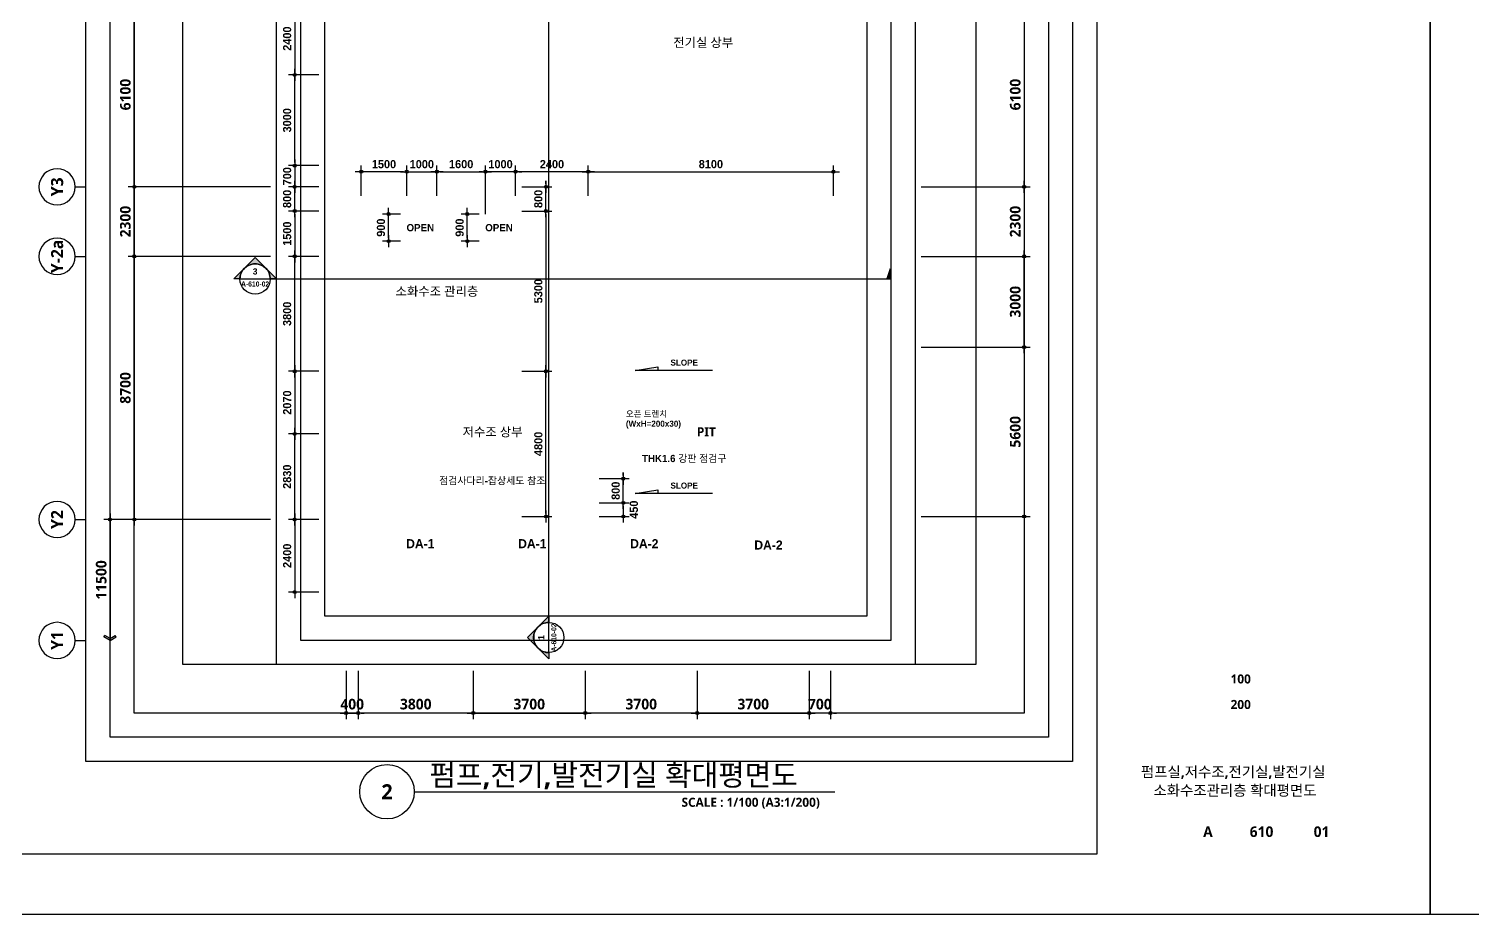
# Model space of a CAD drawing. Header units: millimetres. Extents: x 0 to 168000, y 0 to 59400.
# Drawn here: x 37709 to 85391, y 0 to 29274 of the extents above; entities that cross this region are included whole.
import ezdxf
from ezdxf.enums import TextEntityAlignment as Align

# ---------------------------------------------------------------- set-up
doc = ezdxf.new("R2010")
doc.units = ezdxf.units.MM
doc.header["$LTSCALE"] = 100
doc.linetypes.add('CEN', pattern=[62, 60, -1, 0, -1])
doc.layers.get('Defpoints').update_dxf_attribs({"color": 153})
for name, color, linetype in [('A-ANNO-DIM', 4, 'Continuous'), ('A-ANNO-LEAD', 4, 'Continuous'), ('A-ANNO-TEXT1', 7, 'Continuous'), ('A-ANNO-TITL', 7, 'Continuous'), ('A-ST-AXIS-BUB', 7, 'Continuous'), ('A-ST-AXIS-DIM', 7, 'Continuous'), ('AA-MKXS', 3, 'Continuous'), ('AA-MKXX', 3, 'Continuous'), ('AA-XXXX-TXT1', 2, 'Continuous'), ('Leader', 7, 'Continuous')]:
    doc.layers.add(name, color=color, linetype=linetype)
doc.layers.add('G(그리드1)', color=185, linetype='Continuous', plot=False)
doc.layers.add('G(그리드2)', color=235, linetype='Continuous', plot=False)
doc.styles.add('2020음성 1차', font='나눔고딕Bold.ttf')
doc.styles.add('SAMOO', font='romans.shx', dxfattribs={"bigfont": 'whgtxt.shx'})
doc.styles.add('SH_진천_나눔', font='')
doc.styles.get('SH_진천_나눔').set_extended_font_data('NanumGothic', bold=True)
doc.dimstyles.new('SHP 100', dxfattribs={"dimscale": 100, "dimtxt": 3.5, "dimasz": 1, "dimexe": 2, "dimexo": 2, "dimgap": 1, "dimtad": 1, "dimdec": 0, "dimzin": 0, "dimdsep": 46, "dimtxsty": 'SH_진천_나눔', "dimblk": 'DIMDOT', "dimcen": 0.09, "dimclrd": 256, "dimclre": 256, "dimclrt": 3, "dimadec": 0, "dimazin": 1, "dimtfac": 1, "dimtdec": 0, "dimtix": 1, "dimtmove": 2, "dimatfit": 0, "dimldrblk": 'DIMDOT', "dimfxl": 1, "dimtolj": 1, "dimtzin": 0, "dimlwd": -1, "dimlwe": -1, "dimarcsym": 0})
doc.dimstyles.new('SHP 100내부', dxfattribs={"dimscale": 100, "dimtxt": 2.7, "dimasz": 1, "dimexe": 2, "dimexo": 2, "dimgap": 1, "dimtad": 1, "dimdec": 0, "dimzin": 0, "dimdsep": 46, "dimtxsty": '2020음성 1차', "dimblk": 'DIMDOT', "dimcen": 0.09, "dimclrd": 256, "dimclre": 256, "dimclrt": 3, "dimadec": 0, "dimazin": 1, "dimtfac": 1, "dimtdec": 0, "dimtix": 1, "dimtmove": 2, "dimatfit": 0, "dimldrblk": 'DIMDOT', "dimfxl": 1, "dimtolj": 1, "dimtzin": 0, "dimlwd": -1, "dimlwe": -1, "dimarcsym": 0})

# ---------------------------------------------------------------- blocks, each defined once
blk = doc.blocks.new('DIMDOT')
at = {"color": 0}
blk.add_line((-2, 0), (2, 0), dxfattribs=at)
for radius in [0.5, 0.25]:
    blk.add_circle((0, 0), radius, dxfattribs=at)
blk = doc.blocks.new('*D6132')
at = {"layer": 'A-ST-AXIS-DIM'}
for p, q in [((45691, 47350), (40191, 47350)), ((40391, 13150), (40391, 47250)), ((45691, 13050), (40191, 13050))]:
    blk.add_line(p, q, dxfattribs=at)
at = {"layer": 'Defpoints', "color": 0}
for p in [(40391, 47350), (45891, 47350), (45891, 13050)]:
    blk.add_point(p, dxfattribs=at)
at = {"layer": 'A-ST-AXIS-DIM', "linetype": 'ByBlock', "xscale": 100, "yscale": 100, "zscale": 100}
for p, rotation in [((40391, 47350), 90), ((40391, 13050), 270)]:
    blk.add_blockref('DIMDOT', p, dxfattribs=dict(at, rotation=rotation))
at = {"layer": 'A-ST-AXIS-DIM', "color": 3, "insert": (40098, 30200), "char_height": 350, "attachment_point": 5, "rotation": 90, "style": 'SH_진천_나눔'}
blk.add_mtext('\\A1;34300', dxfattribs=at)
blk = doc.blocks.new('A-ST-AXIS-BUB-1')
at = {"layer": 'A-ST-AXIS-BUB'}
blk.add_line((0, 350), (0, 0), dxfattribs=at)
blk.add_circle((0, 950), 600, dxfattribs=at)
blk = doc.blocks.new('arrow1')
at = {"color": 0}
for p, q in [((0, 0), (0.29, 0.5)), ((0, 0), (0.29, -0.5)), ((0.16, 0), (0.41, 0.43)), ((0.16, 0), (0.41, -0.43)), ((0.29, 0.5), (0.41, 0.43)), ((0.29, -0.5), (0.41, -0.43))]:
    blk.add_line(p, q, dxfattribs=at)
blk = doc.blocks.new('*D6148')
at = {"layer": 'A-ST-AXIS-DIM'}
for p, q in [((45691, 30150), (40991, 30150)), ((41191, 30050), (41191, 24150)), ((45691, 24050), (40991, 24050))]:
    blk.add_line(p, q, dxfattribs=at)
at = {"layer": 'Defpoints', "color": 0}
for p in [(45891, 30150), (41191, 24050), (45891, 24050)]:
    blk.add_point(p, dxfattribs=at)
at = {"layer": 'A-ST-AXIS-DIM', "linetype": 'ByBlock', "xscale": 100, "yscale": 100, "zscale": 100}
for p, rotation in [((41191, 30150), 90), ((41191, 24050), 270)]:
    blk.add_blockref('DIMDOT', p, dxfattribs=dict(at, rotation=rotation))
at = {"layer": 'A-ST-AXIS-DIM', "color": 3, "insert": (40898, 27100), "char_height": 350, "attachment_point": 5, "rotation": 90, "style": 'SH_진천_나눔'}
blk.add_mtext('\\A1;6100', dxfattribs=at)
blk = doc.blocks.new('*D6150')
at = {"layer": 'A-ST-AXIS-DIM'}
for p, q in [((45691, 24050), (40991, 24050)), ((41191, 23950), (41191, 21850)), ((45691, 21750), (40991, 21750))]:
    blk.add_line(p, q, dxfattribs=at)
at = {"layer": 'Defpoints', "color": 0}
for p in [(45891, 24050), (41191, 21750), (45891, 21750)]:
    blk.add_point(p, dxfattribs=at)
at = {"layer": 'A-ST-AXIS-DIM', "linetype": 'ByBlock', "xscale": 100, "yscale": 100, "zscale": 100}
for p, rotation in [((41191, 24050), 90), ((41191, 21750), 270)]:
    blk.add_blockref('DIMDOT', p, dxfattribs=dict(at, rotation=rotation))
at = {"layer": 'A-ST-AXIS-DIM', "color": 3, "insert": (40898, 22900), "char_height": 350, "attachment_point": 5, "rotation": 90, "style": 'SH_진천_나눔'}
blk.add_mtext('\\A1;2300', dxfattribs=at)
blk = doc.blocks.new('*D6153')
at = {"layer": 'A-ST-AXIS-DIM'}
for p, q in [((45691, 21750), (40991, 21750)), ((41191, 21650), (41191, 13150)), ((45691, 13050), (40991, 13050))]:
    blk.add_line(p, q, dxfattribs=at)
at = {"layer": 'Defpoints', "color": 0}
for p in [(45891, 21750), (41191, 13050), (45891, 13050)]:
    blk.add_point(p, dxfattribs=at)
at = {"layer": 'A-ST-AXIS-DIM', "linetype": 'ByBlock', "xscale": 100, "yscale": 100, "zscale": 100}
for p, rotation in [((41191, 21750), 90), ((41191, 13050), 270)]:
    blk.add_blockref('DIMDOT', p, dxfattribs=dict(at, rotation=rotation))
at = {"layer": 'A-ST-AXIS-DIM', "color": 3, "insert": (40898, 17400), "char_height": 350, "attachment_point": 5, "rotation": 90, "style": 'SH_진천_나눔'}
blk.add_mtext('\\A1;8700', dxfattribs=at)
blk = doc.blocks.new('*D6396')
at = {"layer": 'A-ST-AXIS-DIM'}
for p, q in [((67191, 30150), (70791, 30150)), ((70591, 30050), (70591, 24150)), ((67191, 24050), (70791, 24050))]:
    blk.add_line(p, q, dxfattribs=at)
at = {"layer": 'Defpoints', "color": 0}
for p in [(66991, 30150), (66991, 24050), (70591, 24050)]:
    blk.add_point(p, dxfattribs=at)
at = {"layer": 'A-ST-AXIS-DIM', "linetype": 'ByBlock', "xscale": 100, "yscale": 100, "zscale": 100}
for p, rotation in [((70591, 30150), 90), ((70591, 24050), 270)]:
    blk.add_blockref('DIMDOT', p, dxfattribs=dict(at, rotation=rotation))
at = {"layer": 'A-ST-AXIS-DIM', "color": 3, "insert": (70298, 27100), "char_height": 350, "attachment_point": 5, "rotation": 90, "style": 'SH_진천_나눔'}
blk.add_mtext('\\A1;6100', dxfattribs=at)
blk = doc.blocks.new('*D6398')
at = {"layer": 'A-ST-AXIS-DIM'}
for p, q in [((67191, 24050), (70791, 24050)), ((70591, 23950), (70591, 21850)), ((67191, 21750), (70791, 21750))]:
    blk.add_line(p, q, dxfattribs=at)
at = {"layer": 'Defpoints', "color": 0}
for p in [(66991, 24050), (66991, 21750), (70591, 21750)]:
    blk.add_point(p, dxfattribs=at)
at = {"layer": 'A-ST-AXIS-DIM', "linetype": 'ByBlock', "xscale": 100, "yscale": 100, "zscale": 100}
for p, rotation in [((70591, 24050), 90), ((70591, 21750), 270)]:
    blk.add_blockref('DIMDOT', p, dxfattribs=dict(at, rotation=rotation))
at = {"layer": 'A-ST-AXIS-DIM', "color": 3, "insert": (70298, 22900), "char_height": 350, "attachment_point": 5, "rotation": 90, "style": 'SH_진천_나눔'}
blk.add_mtext('\\A1;2300', dxfattribs=at)
blk = doc.blocks.new('*D6399')
at = {"layer": 'A-ST-AXIS-DIM'}
for p, q in [((67191, 21750), (70791, 21750)), ((70591, 18850), (70591, 21650)), ((67191, 18750), (70791, 18750))]:
    blk.add_line(p, q, dxfattribs=at)
at = {"layer": 'Defpoints', "color": 0}
for p in [(66991, 21750), (70591, 21750), (66991, 18750)]:
    blk.add_point(p, dxfattribs=at)
at = {"layer": 'A-ST-AXIS-DIM', "linetype": 'ByBlock', "xscale": 100, "yscale": 100, "zscale": 100}
for p, rotation in [((70591, 21750), 90), ((70591, 18750), 270)]:
    blk.add_blockref('DIMDOT', p, dxfattribs=dict(at, rotation=rotation))
at = {"layer": 'A-ST-AXIS-DIM', "color": 3, "insert": (70298, 20250), "char_height": 350, "attachment_point": 5, "rotation": 90, "style": 'SH_진천_나눔'}
blk.add_mtext('\\A1;3000', dxfattribs=at)
blk = doc.blocks.new('*D6400')
at = {"layer": 'A-ST-AXIS-DIM'}
for p, q in [((67191, 18750), (70791, 18750)), ((70591, 18650), (70591, 13250)), ((67191, 13150), (70791, 13150))]:
    blk.add_line(p, q, dxfattribs=at)
at = {"layer": 'Defpoints', "color": 0}
for p in [(66991, 18750), (66991, 13150), (70591, 13150)]:
    blk.add_point(p, dxfattribs=at)
at = {"layer": 'A-ST-AXIS-DIM', "linetype": 'ByBlock', "xscale": 100, "yscale": 100, "zscale": 100}
for p, rotation in [((70591, 18750), 90), ((70591, 13150), 270)]:
    blk.add_blockref('DIMDOT', p, dxfattribs=dict(at, rotation=rotation))
at = {"layer": 'A-ST-AXIS-DIM', "color": 3, "insert": (70298, 15950), "char_height": 350, "attachment_point": 5, "rotation": 90, "style": 'SH_진천_나눔'}
blk.add_mtext('\\A1;5600', dxfattribs=at)
blk = doc.blocks.new('*D6701')
at = {"layer": 'A-ANNO-DIM'}
for p, q in [((51191, 23750), (51191, 24750)), ((51291, 24550), (52691, 24550)), ((52791, 23750), (52791, 24750))]:
    blk.add_line(p, q, dxfattribs=at)
at = {"layer": 'Defpoints', "color": 0}
for p in [(52791, 24550), (51191, 23550), (52791, 23550)]:
    blk.add_point(p, dxfattribs=at)
at = {"layer": 'A-ANNO-DIM', "linetype": 'ByBlock', "xscale": 100, "yscale": 100, "zscale": 100, "rotation": 180}
blk.add_blockref('DIMDOT', (51191, 24550), dxfattribs=at)
at = {"layer": 'A-ANNO-DIM', "linetype": 'ByBlock', "xscale": 100, "yscale": 100, "zscale": 100}
blk.add_blockref('DIMDOT', (52791, 24550), dxfattribs=at)
at = {"layer": 'A-ANNO-DIM', "color": 3, "insert": (51991, 24799), "char_height": 270, "attachment_point": 5, "style": '2020음성 1차'}
blk.add_mtext('\\A1;1600', dxfattribs=at)
blk = doc.blocks.new('*D6702')
at = {"layer": 'A-ANNO-DIM'}
for p, q in [((48691, 23750), (48691, 24750)), ((50091, 24550), (48791, 24550)), ((50191, 23750), (50191, 24750))]:
    blk.add_line(p, q, dxfattribs=at)
at = {"layer": 'Defpoints', "color": 0}
for p in [(48691, 24550), (48691, 23550), (50191, 23550)]:
    blk.add_point(p, dxfattribs=at)
at = {"layer": 'A-ANNO-DIM', "linetype": 'ByBlock', "xscale": 100, "yscale": 100, "zscale": 100, "rotation": 180}
blk.add_blockref('DIMDOT', (48691, 24550), dxfattribs=at)
at = {"layer": 'A-ANNO-DIM', "linetype": 'ByBlock', "xscale": 100, "yscale": 100, "zscale": 100}
blk.add_blockref('DIMDOT', (50191, 24550), dxfattribs=at)
at = {"layer": 'A-ANNO-DIM', "color": 3, "insert": (49441, 24798), "char_height": 270, "attachment_point": 5, "style": '2020음성 1차'}
blk.add_mtext('\\A1;1500', dxfattribs=at)
blk = doc.blocks.new('*D7150')
at = {"layer": 'A-ANNO-DIM'}
for p, q in [((47291, 30150), (46291, 30150)), ((46491, 30050), (46491, 27850)), ((47291, 27750), (46291, 27750))]:
    blk.add_line(p, q, dxfattribs=at)
at = {"layer": 'Defpoints', "color": 0}
for p in [(47491, 30150), (46491, 27750), (47491, 27750)]:
    blk.add_point(p, dxfattribs=at)
at = {"layer": 'A-ANNO-DIM', "linetype": 'ByBlock', "xscale": 100, "yscale": 100, "zscale": 100}
for p, rotation in [((46491, 30150), 90), ((46491, 27750), 270)]:
    blk.add_blockref('DIMDOT', p, dxfattribs=dict(at, rotation=rotation))
at = {"layer": 'A-ANNO-DIM', "color": 3, "insert": (46243, 28950), "char_height": 270, "attachment_point": 5, "rotation": 90, "style": '2020음성 1차'}
blk.add_mtext('\\A1;2400', dxfattribs=at)
blk = doc.blocks.new('*D7152')
at = {"layer": 'A-ANNO-DIM'}
for p, q in [((47291, 27750), (46291, 27750)), ((46491, 24850), (46491, 27650)), ((47291, 24750), (46291, 24750))]:
    blk.add_line(p, q, dxfattribs=at)
at = {"layer": 'Defpoints', "color": 0}
for p in [(46491, 27750), (47491, 27750), (47491, 24750)]:
    blk.add_point(p, dxfattribs=at)
at = {"layer": 'A-ANNO-DIM', "linetype": 'ByBlock', "xscale": 100, "yscale": 100, "zscale": 100}
for p, rotation in [((46491, 27750), 90), ((46491, 24750), 270)]:
    blk.add_blockref('DIMDOT', p, dxfattribs=dict(at, rotation=rotation))
at = {"layer": 'A-ANNO-DIM', "color": 3, "insert": (46242, 26250), "char_height": 270, "attachment_point": 5, "rotation": 90, "style": '2020음성 1차'}
blk.add_mtext('\\A1;3000', dxfattribs=at)
blk = doc.blocks.new('*D7153')
at = {"layer": 'A-ANNO-DIM'}
for p, q in [((46491, 24850), (46491, 24950)), ((47291, 24750), (46291, 24750)), ((46491, 24750), (46491, 24050)), ((47291, 24050), (46291, 24050)), ((46491, 23950), (46491, 23850))]:
    blk.add_line(p, q, dxfattribs=at)
at = {"layer": 'Defpoints', "color": 0}
for p in [(47491, 24750), (46491, 24050), (47491, 24050)]:
    blk.add_point(p, dxfattribs=at)
at = {"layer": 'A-ANNO-DIM', "linetype": 'ByBlock', "xscale": 100, "yscale": 100, "zscale": 100}
for p, rotation in [((46491, 24750), 270), ((46491, 24050), 90)]:
    blk.add_blockref('DIMDOT', p, dxfattribs=dict(at, rotation=rotation))
at = {"layer": 'A-ANNO-DIM', "color": 3, "insert": (46243, 24400), "char_height": 270, "attachment_point": 5, "rotation": 90, "style": '2020음성 1차'}
blk.add_mtext('\\A1;700', dxfattribs=at)
blk = doc.blocks.new('*D7154')
at = {"layer": 'A-ANNO-DIM'}
for p, q in [((47291, 21750), (46291, 21750)), ((46491, 18050), (46491, 21650)), ((47291, 17950), (46291, 17950))]:
    blk.add_line(p, q, dxfattribs=at)
at = {"layer": 'Defpoints', "color": 0}
for p in [(46491, 21750), (47491, 21750), (47491, 17950)]:
    blk.add_point(p, dxfattribs=at)
at = {"layer": 'A-ANNO-DIM', "linetype": 'ByBlock', "xscale": 100, "yscale": 100, "zscale": 100}
for p, rotation in [((46491, 21750), 90), ((46491, 17950), 270)]:
    blk.add_blockref('DIMDOT', p, dxfattribs=dict(at, rotation=rotation))
at = {"layer": 'A-ANNO-DIM', "color": 3, "insert": (46242, 19850), "char_height": 270, "attachment_point": 5, "rotation": 90, "style": '2020음성 1차'}
blk.add_mtext('\\A1;3800', dxfattribs=at)
blk = doc.blocks.new('*D7155')
at = {"layer": 'A-ANNO-DIM'}
for p, q in [((47291, 24050), (46291, 24050)), ((46491, 24150), (46491, 24250)), ((46491, 23250), (46491, 24050)), ((47291, 23250), (46291, 23250)), ((46491, 23150), (46491, 23050))]:
    blk.add_line(p, q, dxfattribs=at)
at = {"layer": 'Defpoints', "color": 0}
for p in [(46491, 24050), (47491, 24050), (47491, 23250)]:
    blk.add_point(p, dxfattribs=at)
at = {"layer": 'A-ANNO-DIM', "linetype": 'ByBlock', "xscale": 100, "yscale": 100, "zscale": 100}
for p, rotation in [((46491, 24050), 270), ((46491, 23250), 90)]:
    blk.add_blockref('DIMDOT', p, dxfattribs=dict(at, rotation=rotation))
at = {"layer": 'A-ANNO-DIM', "color": 3, "insert": (46242, 23650), "char_height": 270, "attachment_point": 5, "rotation": 90, "style": '2020음성 1차'}
blk.add_mtext('\\A1;800', dxfattribs=at)
blk = doc.blocks.new('*D7156')
at = {"layer": 'A-ANNO-DIM'}
for p, q in [((47291, 23250), (46291, 23250)), ((46491, 23150), (46491, 21850)), ((47291, 21750), (46291, 21750))]:
    blk.add_line(p, q, dxfattribs=at)
at = {"layer": 'Defpoints', "color": 0}
for p in [(47491, 23250), (46491, 21750), (47491, 21750)]:
    blk.add_point(p, dxfattribs=at)
at = {"layer": 'A-ANNO-DIM', "linetype": 'ByBlock', "xscale": 100, "yscale": 100, "zscale": 100}
for p, rotation in [((46491, 23250), 90), ((46491, 21750), 270)]:
    blk.add_blockref('DIMDOT', p, dxfattribs=dict(at, rotation=rotation))
at = {"layer": 'A-ANNO-DIM', "color": 3, "insert": (46243, 22500), "char_height": 270, "attachment_point": 5, "rotation": 90, "style": '2020음성 1차'}
blk.add_mtext('\\A1;1500', dxfattribs=at)
blk = doc.blocks.new('*D7158')
at = {"layer": 'A-ANNO-DIM'}
for p, q in [((47291, 17950), (46291, 17950)), ((46491, 17850), (46491, 15980)), ((47291, 15880), (46291, 15880))]:
    blk.add_line(p, q, dxfattribs=at)
at = {"layer": 'Defpoints', "color": 0}
for p in [(47491, 17950), (46491, 15880), (47491, 15880)]:
    blk.add_point(p, dxfattribs=at)
at = {"layer": 'A-ANNO-DIM', "linetype": 'ByBlock', "xscale": 100, "yscale": 100, "zscale": 100}
for p, rotation in [((46491, 17950), 90), ((46491, 15880), 270)]:
    blk.add_blockref('DIMDOT', p, dxfattribs=dict(at, rotation=rotation))
at = {"layer": 'A-ANNO-DIM', "color": 3, "insert": (46243, 16915), "char_height": 270, "attachment_point": 5, "rotation": 90, "style": '2020음성 1차'}
blk.add_mtext('\\A1;2070', dxfattribs=at)
blk = doc.blocks.new('*D7159')
at = {"layer": 'A-ANNO-DIM'}
for p, q in [((47291, 15880), (46291, 15880)), ((46491, 13150), (46491, 15780)), ((47291, 13050), (46291, 13050))]:
    blk.add_line(p, q, dxfattribs=at)
at = {"layer": 'Defpoints', "color": 0}
for p in [(46491, 15880), (47491, 15880), (47491, 13050)]:
    blk.add_point(p, dxfattribs=at)
at = {"layer": 'A-ANNO-DIM', "linetype": 'ByBlock', "xscale": 100, "yscale": 100, "zscale": 100}
for p, rotation in [((46491, 15880), 90), ((46491, 13050), 270)]:
    blk.add_blockref('DIMDOT', p, dxfattribs=dict(at, rotation=rotation))
at = {"layer": 'A-ANNO-DIM', "color": 3, "insert": (46242, 14465), "char_height": 270, "attachment_point": 5, "rotation": 90, "style": '2020음성 1차'}
blk.add_mtext('\\A1;2830', dxfattribs=at)
blk = doc.blocks.new('*D7324')
at = {"layer": 'A-ANNO-DIM'}
for p, q in [((53791, 23750), (53791, 24750)), ((56091, 24550), (53891, 24550)), ((56191, 23750), (56191, 24750))]:
    blk.add_line(p, q, dxfattribs=at)
at = {"layer": 'Defpoints', "color": 0}
for p in [(53791, 24550), (53791, 23550), (56191, 23550)]:
    blk.add_point(p, dxfattribs=at)
at = {"layer": 'A-ANNO-DIM', "linetype": 'ByBlock', "xscale": 100, "yscale": 100, "zscale": 100, "rotation": 180}
blk.add_blockref('DIMDOT', (53791, 24550), dxfattribs=at)
at = {"layer": 'A-ANNO-DIM', "linetype": 'ByBlock', "xscale": 100, "yscale": 100, "zscale": 100}
blk.add_blockref('DIMDOT', (56191, 24550), dxfattribs=at)
at = {"layer": 'A-ANNO-DIM', "color": 3, "insert": (54991, 24798), "char_height": 270, "attachment_point": 5, "style": '2020음성 1차'}
blk.add_mtext('\\A1;2400', dxfattribs=at)
blk = doc.blocks.new('*D7325')
at = {"layer": 'A-ANNO-DIM'}
for p, q in [((56191, 23750), (56191, 24750)), ((56291, 24550), (64191, 24550)), ((64291, 23750), (64291, 24750))]:
    blk.add_line(p, q, dxfattribs=at)
at = {"layer": 'Defpoints', "color": 0}
for p in [(64291, 24550), (56191, 23550), (64291, 23550)]:
    blk.add_point(p, dxfattribs=at)
at = {"layer": 'A-ANNO-DIM', "linetype": 'ByBlock', "xscale": 100, "yscale": 100, "zscale": 100, "rotation": 180}
blk.add_blockref('DIMDOT', (56191, 24550), dxfattribs=at)
at = {"layer": 'A-ANNO-DIM', "linetype": 'ByBlock', "xscale": 100, "yscale": 100, "zscale": 100}
blk.add_blockref('DIMDOT', (64291, 24550), dxfattribs=at)
at = {"layer": 'A-ANNO-DIM', "color": 3, "insert": (60241, 24799), "char_height": 270, "attachment_point": 5, "style": '2020음성 1차'}
blk.add_mtext('\\A1;8100', dxfattribs=at)
blk = doc.blocks.new('*D7350')
at = {"layer": 'A-ANNO-DIM'}
for p, q in [((53991, 24050), (54991, 24050)), ((54791, 24150), (54791, 24250)), ((54791, 23250), (54791, 24050)), ((53991, 23250), (54991, 23250)), ((54791, 23150), (54791, 23050))]:
    blk.add_line(p, q, dxfattribs=at)
at = {"layer": 'Defpoints', "color": 0}
for p in [(53791, 24050), (54791, 24050), (53791, 23250)]:
    blk.add_point(p, dxfattribs=at)
at = {"layer": 'A-ANNO-DIM', "linetype": 'ByBlock', "xscale": 100, "yscale": 100, "zscale": 100}
for p, rotation in [((54791, 24050), 270), ((54791, 23250), 90)]:
    blk.add_blockref('DIMDOT', p, dxfattribs=dict(at, rotation=rotation))
at = {"layer": 'A-ANNO-DIM', "color": 3, "insert": (54542, 23650), "char_height": 270, "attachment_point": 5, "rotation": 90, "style": '2020음성 1차'}
blk.add_mtext('\\A1;800', dxfattribs=at)
blk = doc.blocks.new('*D7351')
at = {"layer": 'A-ANNO-DIM'}
for p, q in [((53991, 23250), (54991, 23250)), ((54791, 23150), (54791, 18050)), ((53991, 17950), (54991, 17950))]:
    blk.add_line(p, q, dxfattribs=at)
at = {"layer": 'Defpoints', "color": 0}
for p in [(53791, 23250), (53791, 17950), (54791, 17950)]:
    blk.add_point(p, dxfattribs=at)
at = {"layer": 'A-ANNO-DIM', "linetype": 'ByBlock', "xscale": 100, "yscale": 100, "zscale": 100}
for p, rotation in [((54791, 23250), 90), ((54791, 17950), 270)]:
    blk.add_blockref('DIMDOT', p, dxfattribs=dict(at, rotation=rotation))
at = {"layer": 'A-ANNO-DIM', "color": 3, "insert": (54542, 20600), "char_height": 270, "attachment_point": 5, "rotation": 90, "style": '2020음성 1차'}
blk.add_mtext('\\A1;5300', dxfattribs=at)
blk = doc.blocks.new('*D7352')
at = {"layer": 'A-ANNO-DIM'}
for p, q in [((53991, 17950), (54991, 17950)), ((54791, 13250), (54791, 17850)), ((53991, 13150), (54991, 13150))]:
    blk.add_line(p, q, dxfattribs=at)
at = {"layer": 'Defpoints', "color": 0}
for p in [(53791, 17950), (54791, 17950), (53791, 13150)]:
    blk.add_point(p, dxfattribs=at)
at = {"layer": 'A-ANNO-DIM', "linetype": 'ByBlock', "xscale": 100, "yscale": 100, "zscale": 100}
for p, rotation in [((54791, 17950), 90), ((54791, 13150), 270)]:
    blk.add_blockref('DIMDOT', p, dxfattribs=dict(at, rotation=rotation))
at = {"layer": 'A-ANNO-DIM', "color": 3, "insert": (54542, 15550), "char_height": 270, "attachment_point": 5, "rotation": 90, "style": '2020음성 1차'}
blk.add_mtext('\\A1;4800', dxfattribs=at)
blk = doc.blocks.new('*D7396')
at = {"layer": 'A-ST-AXIS-DIM'}
for p, q in [((48191, 8050), (48191, 6450)), ((48591, 8050), (48591, 6450)), ((48091, 6650), (47991, 6650)), ((48191, 6650), (48591, 6650)), ((48691, 6650), (48791, 6650))]:
    blk.add_line(p, q, dxfattribs=at)
at = {"layer": 'Defpoints', "color": 0}
for p in [(48191, 8250), (48591, 8250), (48591, 6650)]:
    blk.add_point(p, dxfattribs=at)
at = {"layer": 'A-ST-AXIS-DIM', "linetype": 'ByBlock', "xscale": 100, "yscale": 100, "zscale": 100}
blk.add_blockref('DIMDOT', (48191, 6650), dxfattribs=at)
at = {"layer": 'A-ST-AXIS-DIM', "linetype": 'ByBlock', "xscale": 100, "yscale": 100, "zscale": 100, "rotation": 180}
blk.add_blockref('DIMDOT', (48591, 6650), dxfattribs=at)
at = {"layer": 'A-ST-AXIS-DIM', "color": 3, "insert": (48391, 6942), "char_height": 350, "attachment_point": 5, "style": 'SH_진천_나눔'}
blk.add_mtext('\\A1;400', dxfattribs=at)
blk = doc.blocks.new('*D7397')
at = {"layer": 'A-ST-AXIS-DIM'}
for p, q in [((48591, 8050), (48591, 6450)), ((52391, 8050), (52391, 6450)), ((52291, 6650), (48691, 6650))]:
    blk.add_line(p, q, dxfattribs=at)
at = {"layer": 'Defpoints', "color": 0}
for p in [(48591, 8250), (52391, 8250), (48591, 6650)]:
    blk.add_point(p, dxfattribs=at)
at = {"layer": 'A-ST-AXIS-DIM', "linetype": 'ByBlock', "xscale": 100, "yscale": 100, "zscale": 100, "rotation": 180}
blk.add_blockref('DIMDOT', (48591, 6650), dxfattribs=at)
at = {"layer": 'A-ST-AXIS-DIM', "linetype": 'ByBlock', "xscale": 100, "yscale": 100, "zscale": 100}
blk.add_blockref('DIMDOT', (52391, 6650), dxfattribs=at)
at = {"layer": 'A-ST-AXIS-DIM', "color": 3, "insert": (50491, 6943), "char_height": 350, "attachment_point": 5, "style": 'SH_진천_나눔'}
blk.add_mtext('\\A1;3800', dxfattribs=at)
blk = doc.blocks.new('*D7398')
at = {"layer": 'A-ST-AXIS-DIM'}
for p, q in [((52391, 8050), (52391, 6450)), ((56091, 8050), (56091, 6450)), ((52491, 6650), (55991, 6650))]:
    blk.add_line(p, q, dxfattribs=at)
at = {"layer": 'Defpoints', "color": 0}
for p in [(52391, 8250), (56091, 8250), (56091, 6650)]:
    blk.add_point(p, dxfattribs=at)
at = {"layer": 'A-ST-AXIS-DIM', "linetype": 'ByBlock', "xscale": 100, "yscale": 100, "zscale": 100, "rotation": 180}
blk.add_blockref('DIMDOT', (52391, 6650), dxfattribs=at)
at = {"layer": 'A-ST-AXIS-DIM', "linetype": 'ByBlock', "xscale": 100, "yscale": 100, "zscale": 100}
blk.add_blockref('DIMDOT', (56091, 6650), dxfattribs=at)
at = {"layer": 'A-ST-AXIS-DIM', "color": 3, "insert": (54241, 6943), "char_height": 350, "attachment_point": 5, "style": 'SH_진천_나눔'}
blk.add_mtext('\\A1;3700', dxfattribs=at)
blk = doc.blocks.new('*D7399')
at = {"layer": 'A-ST-AXIS-DIM'}
for p, q in [((56091, 8050), (56091, 6450)), ((59791, 8050), (59791, 6450)), ((59691, 6650), (56191, 6650))]:
    blk.add_line(p, q, dxfattribs=at)
at = {"layer": 'Defpoints', "color": 0}
for p in [(56091, 8250), (59791, 8250), (56091, 6650)]:
    blk.add_point(p, dxfattribs=at)
at = {"layer": 'A-ST-AXIS-DIM', "linetype": 'ByBlock', "xscale": 100, "yscale": 100, "zscale": 100, "rotation": 180}
blk.add_blockref('DIMDOT', (56091, 6650), dxfattribs=at)
at = {"layer": 'A-ST-AXIS-DIM', "linetype": 'ByBlock', "xscale": 100, "yscale": 100, "zscale": 100}
blk.add_blockref('DIMDOT', (59791, 6650), dxfattribs=at)
at = {"layer": 'A-ST-AXIS-DIM', "color": 3, "insert": (57941, 6943), "char_height": 350, "attachment_point": 5, "style": 'SH_진천_나눔'}
blk.add_mtext('\\A1;3700', dxfattribs=at)
blk = doc.blocks.new('*D7400')
at = {"layer": 'A-ST-AXIS-DIM'}
for p, q in [((59791, 8050), (59791, 6450)), ((63491, 8050), (63491, 6450)), ((59891, 6650), (63391, 6650))]:
    blk.add_line(p, q, dxfattribs=at)
at = {"layer": 'Defpoints', "color": 0}
for p in [(59791, 8250), (63491, 8250), (63491, 6650)]:
    blk.add_point(p, dxfattribs=at)
at = {"layer": 'A-ST-AXIS-DIM', "linetype": 'ByBlock', "xscale": 100, "yscale": 100, "zscale": 100, "rotation": 180}
blk.add_blockref('DIMDOT', (59791, 6650), dxfattribs=at)
at = {"layer": 'A-ST-AXIS-DIM', "linetype": 'ByBlock', "xscale": 100, "yscale": 100, "zscale": 100}
blk.add_blockref('DIMDOT', (63491, 6650), dxfattribs=at)
at = {"layer": 'A-ST-AXIS-DIM', "color": 3, "insert": (61641, 6943), "char_height": 350, "attachment_point": 5, "style": 'SH_진천_나눔'}
blk.add_mtext('\\A1;3700', dxfattribs=at)
blk = doc.blocks.new('*D7401')
at = {"layer": 'A-ST-AXIS-DIM'}
for p, q in [((63491, 8050), (63491, 6450)), ((64191, 8050), (64191, 6450)), ((63391, 6650), (63291, 6650)), ((64191, 6650), (63491, 6650)), ((64291, 6650), (64391, 6650))]:
    blk.add_line(p, q, dxfattribs=at)
at = {"layer": 'Defpoints', "color": 0}
for p in [(63491, 8250), (64191, 8250), (63491, 6650)]:
    blk.add_point(p, dxfattribs=at)
at = {"layer": 'A-ST-AXIS-DIM', "linetype": 'ByBlock', "xscale": 100, "yscale": 100, "zscale": 100}
blk.add_blockref('DIMDOT', (63491, 6650), dxfattribs=at)
at = {"layer": 'A-ST-AXIS-DIM', "linetype": 'ByBlock', "xscale": 100, "yscale": 100, "zscale": 100, "rotation": 180}
blk.add_blockref('DIMDOT', (64191, 6650), dxfattribs=at)
at = {"layer": 'A-ST-AXIS-DIM', "color": 3, "insert": (63841, 6942), "char_height": 350, "attachment_point": 5, "style": 'SH_진천_나눔'}
blk.add_mtext('\\A1;700', dxfattribs=at)
blk = doc.blocks.new('*D7402')
at = {"layer": 'A-ANNO-DIM'}
for p, q in [((50091, 24550), (49991, 24550)), ((50191, 23750), (50191, 24750)), ((50191, 24550), (51191, 24550)), ((51191, 23750), (51191, 24750)), ((51291, 24550), (51391, 24550))]:
    blk.add_line(p, q, dxfattribs=at)
at = {"layer": 'Defpoints', "color": 0}
for p in [(51191, 24550), (50191, 23550), (51191, 23550)]:
    blk.add_point(p, dxfattribs=at)
at = {"layer": 'A-ANNO-DIM', "linetype": 'ByBlock', "xscale": 100, "yscale": 100, "zscale": 100}
blk.add_blockref('DIMDOT', (50191, 24550), dxfattribs=at)
at = {"layer": 'A-ANNO-DIM', "linetype": 'ByBlock', "xscale": 100, "yscale": 100, "zscale": 100, "rotation": 180}
blk.add_blockref('DIMDOT', (51191, 24550), dxfattribs=at)
at = {"layer": 'A-ANNO-DIM', "color": 3, "insert": (50691, 24798), "char_height": 270, "attachment_point": 5, "style": '2020음성 1차'}
blk.add_mtext('\\A1;1000', dxfattribs=at)
blk = doc.blocks.new('*D7403')
at = {"layer": 'A-ANNO-DIM'}
for p, q in [((52691, 24550), (52591, 24550)), ((52791, 23750), (52791, 24750)), ((53791, 24550), (52791, 24550)), ((53791, 23750), (53791, 24750)), ((53891, 24550), (53991, 24550))]:
    blk.add_line(p, q, dxfattribs=at)
at = {"layer": 'Defpoints', "color": 0}
for p in [(52791, 24550), (52791, 23550), (53791, 23550)]:
    blk.add_point(p, dxfattribs=at)
at = {"layer": 'A-ANNO-DIM', "linetype": 'ByBlock', "xscale": 100, "yscale": 100, "zscale": 100}
blk.add_blockref('DIMDOT', (52791, 24550), dxfattribs=at)
at = {"layer": 'A-ANNO-DIM', "linetype": 'ByBlock', "xscale": 100, "yscale": 100, "zscale": 100, "rotation": 180}
blk.add_blockref('DIMDOT', (53791, 24550), dxfattribs=at)
at = {"layer": 'A-ANNO-DIM', "color": 3, "insert": (53291, 24798), "char_height": 270, "attachment_point": 5, "style": '2020음성 1차'}
blk.add_mtext('\\A1;1000', dxfattribs=at)
blk = doc.blocks.new('*D7404')
at = {"layer": 'A-ANNO-DIM'}
for p, q in [((47291, 13050), (46291, 13050)), ((46491, 12950), (46491, 10750)), ((47291, 10650), (46291, 10650))]:
    blk.add_line(p, q, dxfattribs=at)
at = {"layer": 'Defpoints', "color": 0}
for p in [(47491, 13050), (46491, 10650), (47491, 10650)]:
    blk.add_point(p, dxfattribs=at)
at = {"layer": 'A-ANNO-DIM', "linetype": 'ByBlock', "xscale": 100, "yscale": 100, "zscale": 100}
for p, rotation in [((46491, 13050), 90), ((46491, 10650), 270)]:
    blk.add_blockref('DIMDOT', p, dxfattribs=dict(at, rotation=rotation))
at = {"layer": 'A-ANNO-DIM', "color": 3, "insert": (46243, 11850), "char_height": 270, "attachment_point": 5, "rotation": 90, "style": '2020음성 1차'}
blk.add_mtext('\\A1;2400', dxfattribs=at)
blk = doc.blocks.new('*U7741')
at = {"layer": 'A-ANNO-TITL'}
blk.add_line((0, 0), (6950, 0), dxfattribs=at)
blk.add_circle((-450, 0), 450, dxfattribs=at)
at = {"layer": 'AA-XXXX-TXT1', "style": 'SH_진천_나눔'}
blk.add_attdef('DWG.TITLE', (250, 100), '', height=350, dxfattribs=at)
at = {"layer": 'AA-XXXX-TXT1', "color": 7, "style": 'SH_진천_나눔'}
blk.add_attdef('NO1', text='', height=300, dxfattribs=at).set_placement((-450, 0), align=Align.MIDDLE)
at = {"layer": 'AA-XXXX-TXT1', "style": 'SH_진천_나눔'}
blk.add_attdef('SCALE', text='', height=150, dxfattribs=at).set_placement((6700, -100), align=Align.TOP_RIGHT)
blk = doc.blocks.new('*D7755')
at = {"layer": 'A-ANNO-DIM'}
for p, q in [((52591, 23150), (51991, 23150)), ((52191, 22350), (52191, 23050)), ((52591, 22250), (51991, 22250))]:
    blk.add_line(p, q, dxfattribs=at)
at = {"layer": 'Defpoints', "color": 0}
for p in [(52191, 23150), (52791, 23150), (52791, 22250)]:
    blk.add_point(p, dxfattribs=at)
at = {"layer": 'A-ANNO-DIM', "linetype": 'ByBlock', "xscale": 100, "yscale": 100, "zscale": 100}
for p, rotation in [((52191, 23150), 90), ((52191, 22250), 270)]:
    blk.add_blockref('DIMDOT', p, dxfattribs=dict(at, rotation=rotation))
at = {"layer": 'A-ANNO-DIM', "color": 3, "insert": (51942, 22700), "char_height": 270, "attachment_point": 5, "rotation": 90, "style": '2020음성 1차'}
blk.add_mtext('\\A1;900', dxfattribs=at)
blk = doc.blocks.new('*D7756')
at = {"layer": 'A-ANNO-DIM'}
for p, q in [((49991, 23150), (49391, 23150)), ((49591, 22350), (49591, 23050)), ((49991, 22250), (49391, 22250))]:
    blk.add_line(p, q, dxfattribs=at)
at = {"layer": 'Defpoints', "color": 0}
for p in [(49591, 23150), (50191, 23150), (50191, 22250)]:
    blk.add_point(p, dxfattribs=at)
at = {"layer": 'A-ANNO-DIM', "linetype": 'ByBlock', "xscale": 100, "yscale": 100, "zscale": 100}
for p, rotation in [((49591, 23150), 90), ((49591, 22250), 270)]:
    blk.add_blockref('DIMDOT', p, dxfattribs=dict(at, rotation=rotation))
at = {"layer": 'A-ANNO-DIM', "color": 3, "insert": (49342, 22700), "char_height": 270, "attachment_point": 5, "rotation": 90, "style": '2020음성 1차'}
blk.add_mtext('\\A1;900', dxfattribs=at)
blk = doc.blocks.new('*D8464')
at = {"layer": 'A-ANNO-DIM'}
for p, q in [((56546, 14400), (57546, 14400)), ((57346, 14500), (57346, 14600)), ((57346, 13600), (57346, 14400)), ((56546, 13600), (57546, 13600)), ((57346, 13500), (57346, 13400))]:
    blk.add_line(p, q, dxfattribs=at)
at = {"layer": 'Defpoints', "color": 0}
for p in [(56346, 14400), (57346, 14400), (56346, 13600)]:
    blk.add_point(p, dxfattribs=at)
at = {"layer": 'A-ANNO-DIM', "linetype": 'ByBlock', "xscale": 100, "yscale": 100, "zscale": 100}
for p, rotation in [((57346, 14400), 270), ((57346, 13600), 90)]:
    blk.add_blockref('DIMDOT', p, dxfattribs=dict(at, rotation=rotation))
at = {"layer": 'A-ANNO-DIM', "color": 3, "insert": (57097, 14000), "char_height": 270, "attachment_point": 5, "rotation": 90, "style": '2020음성 1차'}
blk.add_mtext('\\A1;800', dxfattribs=at)
blk = doc.blocks.new('*D8465')
at = {"layer": 'A-ANNO-DIM'}
for p, q in [((56546, 13600), (57546, 13600)), ((57346, 13500), (57346, 13250)), ((56546, 13150), (57546, 13150))]:
    blk.add_line(p, q, dxfattribs=at)
at = {"layer": 'Defpoints', "color": 0}
for p in [(56346, 13600), (56346, 13150), (57346, 13150)]:
    blk.add_point(p, dxfattribs=at)
at = {"layer": 'A-ANNO-DIM', "linetype": 'ByBlock', "xscale": 100, "yscale": 100, "zscale": 100}
for p, rotation in [((57346, 13600), 90), ((57346, 13150), 270)]:
    blk.add_blockref('DIMDOT', p, dxfattribs=dict(at, rotation=rotation))
at = {"layer": 'A-ANNO-DIM', "color": 3, "insert": (57698, 13375), "char_height": 270, "attachment_point": 5, "rotation": 90, "style": '2020음성 1차'}
blk.add_mtext('\\A1;450', dxfattribs=at)
blk = doc.blocks.new('*U8613')
at = {"layer": 'AA-MKXX'}
blk.add_hatch(color=256, dxfattribs=at).paths.add_polyline_path([(37772, 600), (37562, 0), (37772, 0)])
at = {"layer": 'AA-MKXX', "linetype": 'CEN', "ltscale": 60}
blk.add_line((900, 0), (37772, 0), dxfattribs=at)
at = {"layer": 'AA-MKXX'}
blk.add_lwpolyline([(37772, 0), (37772, 600), (37562, 0)], close=True, dxfattribs=at)
blk = doc.blocks.new('*U4906')
at = {"layer": 'AA-MKXS'}
blk.add_hatch(color=3, dxfattribs=at).paths.add_polyline_path([(0, 8.49), (-4.24, 4.24, -0.414214), (4.24, 4.24)])
h = blk.add_hatch(color=3, dxfattribs=at)
h.paths.add_polyline_path([(-8.49, 0), (-6, 0, -0.198912), (-4.24, 4.24)])
h.paths.add_polyline_path([(6, 0), (8.49, 0), (4.24, 4.24, -0.198912)])
at = {"layer": 'AA-MKXS', "color": 3, "linetype": 'Continuous', "ltscale": 5}
blk.add_line((-6, 0), (6, 0), dxfattribs=at)
at = {"layer": 'AA-MKXS', "color": 3}
for points in [[(4.24, 4.24, 0.414214), (-4.24, 4.24), (0, 8.49)], [(-4.24, 4.24, 0.198912), (-6, 0), (-8.49, 0)], [(8.49, 0), (6, 0, 0.198912), (4.24, 4.24)]]:
    blk.add_lwpolyline(points, format="xyb", close=True, dxfattribs=at)
at = {"layer": 'AA-MKXS', "color": 3, "linetype": 'Continuous', "ltscale": 5}
blk.add_circle((0, 0), 6, dxfattribs=at)
at = {"layer": 'AA-MKXS', "style": 'SAMOO', "width": 0.85}
blk.add_attdef('ViewNUM', text='', height=2.5, dxfattribs=at).set_placement((0, 1), align=Align.BOTTOM_CENTER)
blk.add_attdef('SheetNUM', text='', height=2.5, dxfattribs=at).set_placement((0, -1), align=Align.TOP_CENTER)
blk = doc.blocks.new('*U8616')
at = {"layer": 'AA-MKXX'}
blk.add_hatch(color=256, dxfattribs=at).paths.add_polyline_path([(74164, 600), (73954, 0), (74164, 0)])
at = {"layer": 'AA-MKXX', "linetype": 'CEN', "ltscale": 60}
blk.add_line((900, 0), (74164, 0), dxfattribs=at)
at = {"layer": 'AA-MKXX'}
blk.add_lwpolyline([(74164, 0), (74164, 600), (73954, 0)], close=True, dxfattribs=at)

msp = doc.modelspace()

# ---------------------------------------------------------------- linework, layer by layer
at = {"layer": 'A-ANNO-LEAD'}
for points in [[(60297.3, 17971.2), (57736.6, 17971.2), (58486.6, 18100.9), (58486.6, 17971.2)], [(60297.3, 13904.9), (57736.6, 13904.9), (58486.6, 14034.5), (58486.6, 13904.9)]]:
    msp.add_lwpolyline(points, dxfattribs=at)
at = {"layer": 'A-ANNO-TEXT1'}
msp.add_line((52791.3, 23150), (52791.3, 23827.1), dxfattribs=at)
at = {"layer": 'A-ST-AXIS-DIM'}
msp.add_line((40391.3, 13050), (40391.3, 9050), dxfattribs=at)
at = {"layer": 'Defpoints'}
for points in [[(84000, 0), (84000, 59400), (0, 59400), (0, 0)], [(168000, 0), (168000, 59400), (84000, 59400), (84000, 0)], [(73000, 2000), (73000, 57400), (2000, 57400), (2000, 2000)]]:
    msp.add_lwpolyline(points, close=True, dxfattribs=at)
at = {"layer": 'G(그리드1)'}
for points in [[(39591.3, 53550), (72191.3, 53550), (72191.3, 5050), (39591.3, 5050)], [(40391.3, 52750), (71391.3, 52750), (71391.3, 5850), (40391.3, 5850)], [(41191.3, 51950), (70591.3, 51950), (70591.3, 6650), (41191.3, 6650)], [(42791.3, 50350), (68991.3, 50350), (68991.3, 8250), (42791.3, 8250)], [(45891.3, 50350), (66991.3, 50350), (66991.3, 8250), (45891.3, 8250)]]:
    msp.add_lwpolyline(points, close=True, dxfattribs=at)
at = {"layer": 'G(그리드2)'}
for points in [[(46691.3, 49550), (66191.3, 49550), (66191.3, 9050), (46691.3, 9050)], [(47491.3, 48750), (65391.3, 48750), (65391.3, 9850), (47491.3, 9850)]]:
    msp.add_lwpolyline(points, close=True, dxfattribs=at)
at = {"layer": 'Leader'}
for points in [[(56572.9, 15923.3, 0, 66.7, 0), (56672.9, 16096.5, 0, 0, 0), (56931.1, 16543.6, 0, 0, 0), (57433.3, 16543.6, 0, 0, 0)], [(56346.3, 14000, 0, 66.7, 0), (56446.3, 14173.2, 0, 0, 0), (56962.6, 15067.5, 0, 0, 0), (57967.1, 15067.5, 0, 0, 0)], [(56084.4, 13800.3, 0, 66.7, 0), (55984.4, 13973.5, 0, 0, 0), (55776.3, 14334.1, 0, 0, 0), (54771.8, 14334.1, 0, 0, 0)]]:
    msp.add_lwpolyline(points, format="xyseb", dxfattribs=at)

# ---------------------------------------------------------------- block references
at = {"xscale": 0.5555555555555556, "yscale": 0.5555555555555556, "zscale": 0.5555555555555556, "rotation": 90}
msp.add_blockref('*U8616', (54886.3, 9147.7), dxfattribs=at)
ref = msp.add_blockref('*U4906', (45184.2, 21002.9), dxfattribs=dict(xscale=83.33333333333334, yscale=83.33333333333334, zscale=83.33333333333334))
ref.add_attrib('SheetNUM', 'A-610-02', dxfattribs={"layer": 'AA-MKXS', "height": 166.67, "style": '2020음성 1차', "width": 0.8}).set_placement((45184.2, 20919.6), align=Align.TOP_CENTER)
ref.add_attrib('ViewNUM', '3', dxfattribs={"layer": 'AA-MKXS', "height": 208.3, "style": '2020음성 1차'}).set_placement((45184.2, 21086.2), align=Align.BOTTOM_CENTER)
at = {"xscale": 0.5555555555555556, "yscale": 0.5555555555555556, "zscale": 0.5555555555555556}
msp.add_blockref('*U8613', (45184.2, 21002.9), dxfattribs=at)
ref = msp.add_blockref('*U4906', (54886.3, 9147.7), dxfattribs=dict(xscale=83.33333333333334, yscale=83.33333333333334, zscale=83.33333333333334, rotation=90))
ref.add_attrib('SheetNUM', 'A-610-02', dxfattribs={"layer": 'AA-MKXS', "height": 166.67, "rotation": 90, "style": '2020음성 1차', "width": 0.8}).set_placement((54969.6, 9147.7), align=Align.TOP_CENTER)
ref.add_attrib('ViewNUM', '1', dxfattribs={"layer": 'AA-MKXS', "height": 208.3, "rotation": 90, "style": '2020음성 1차'}).set_placement((54802.9, 9147.7), align=Align.BOTTOM_CENTER)
ref = msp.add_blockref('*U7741', (50441.2, 4050), dxfattribs=dict(xscale=2, yscale=2, zscale=2))
ref.add_attrib('SCALE', 'SCALE : 1/100 (A3:1/200)', dxfattribs={"layer": 'A-ANNO-TITL', "height": 300, "style": 'SH_진천_나눔'}).set_placement((63841.3, 3850), align=Align.TOP_RIGHT)
ref.add_attrib('DWG.TITLE', '펌프,전기,발전기실 확대평면도', (50941.2, 4250), dxfattribs={"layer": 'A-ANNO-TITL', "height": 700, "style": 'SH_진천_나눔'})
ref.add_attrib('NO1', '2', dxfattribs={"layer": 'A-ANNO-TITL', "color": 7, "height": 500, "style": 'SH_진천_나눔'}).set_placement((49541.2, 4050), align=Align.MIDDLE)
at = {"layer": 'A-ST-AXIS-BUB', "xscale": -1}
for p, rotation in [((39591.3, 24050), 89.99999999999991), ((39591.3, 21750), 89.9999999999999), ((39591.3, 13050), 89.9999999999999), ((39591.3, 9050), 89.99999999999993)]:
    msp.add_blockref('A-ST-AXIS-BUB-1', p, dxfattribs=dict(at, rotation=rotation))
at = {"layer": 'A-ST-AXIS-DIM', "xscale": -400, "yscale": 400, "zscale": 400, "rotation": 269.9999999999866}
msp.add_blockref('arrow1', (40391.3, 9050), dxfattribs=at)

# ---------------------------------------------------------------- texts
at = {"layer": 'A-ANNO-TEXT1', "style": 'SH_진천_나눔'}
for s, p in [('전기실 상부', (59988.4, 28827.1)), ('소화수조 관리층', (51191.3, 20600)), ('저수조 상부', (53029.4, 15950)), ('PIT', (60091.3, 15950))]:
    msp.add_text(s, height=300, dxfattribs=at).set_placement(p, align=Align.MIDDLE)
for s, p in [('Y3', (38641.3, 24050)), ('Y-2a', (38641.3, 21750)), ('Y2', (38641.3, 13050)), ('Y1', (38641.3, 9050))]:
    msp.add_text(s, height=400, rotation=90, dxfattribs=at).set_placement(p, align=Align.MIDDLE_CENTER)
at = {"layer": 'A-ANNO-TEXT1', "style": '2020음성 1차'}
for s, height, p in [('OPEN', 240, (50641.3, 22700)), ('OPEN', 240, (53241.3, 22700)), ('DA-1', 300, (50641.3, 12250)), ('DA-1', 300, (54341.3, 12250)), ('DA-2', 300, (58041.3, 12250)), ('DA-2', 300, (62143.6, 12205.7))]:
    msp.add_text(s, height=height, dxfattribs=at).set_placement(p, align=Align.MIDDLE_CENTER)
for s, height, p in [('SLOPE', 200, (58906.3, 18237.9)), ('(WxH=200x30)', 200, (57433.3, 16216.9)), ('오픈 트렌치', 200, (57433.3, 16543.6)), ('THK1.6 강판 점검구', 240, (57967.1, 15067.5)), ('SLOPE', 200, (58906.3, 14171.5))]:
    msp.add_text(s, height=height, dxfattribs=at).set_placement(p, align=Align.MIDDLE_LEFT)
msp.add_text('점검사다리-잡상세도 참조', height=240, dxfattribs=at).set_placement((54771.8, 14334.1), align=Align.MIDDLE_RIGHT)
at = {"layer": 'A-ANNO-TITL', "style": 'SH_진천_나눔'}
for s, height, p in [('100', 300, (77745.2, 7777.8)), ('200', 300, (77745.2, 6933.4)), ('펌프실,저수조,전기실,발전기실 ', 350, (77556.8, 4697.3)), ('소화수조관리층 확대평면도', 350, (77556.8, 4097.3)), ('A', 350, (76662.5, 2727.1)), ('610', 350, (78433.6, 2727.1)), ('01', 350, (80415.8, 2727.1))]:
    msp.add_text(s, height=height, dxfattribs=at).set_placement(p, align=Align.MIDDLE)
at = {"layer": 'A-ST-AXIS-DIM', "color": 3, "insert": (40099.4, 11050), "char_height": 350, "attachment_point": 5, "rotation": 90, "style": 'SH_진천_나눔'}
msp.add_mtext('\\A1;11500', dxfattribs=at)

# ---------------------------------------------------------------- dimensions: what is measured, and where the dimension line sits
at = {"layer": 'A-ANNO-DIM'}
for base, p1, p2, angle, picture, middle in [((46491.3, 27750), (47491.3, 30150), (47491.3, 27750), 270, '*D7150', (46242.9, 28950)), ((46491.3, 27750), (47491.3, 24750), (47491.3, 27750), 90, '*D7152', (46242.3, 26250)), ((46491.3, 24050), (47491.3, 24750), (47491.3, 24050), 270, '*D7153', (46243.2, 24400)), ((48691.3, 24550), (50191.3, 23550), (48691.3, 23550), 180, '*D6702', (49441.3, 24798.4)), ((52791.3, 24550), (53791.3, 23550), (52791.3, 23550), 180, '*D7403', (53291.3, 24798)), ((53791.3, 24550), (56191.3, 23550), (53791.3, 23550), 180, '*D7324', (54991.3, 24798.4)), ((46491.3, 24050), (47491.3, 23250), (47491.3, 24050), 90, '*D7155', (46242.3, 23650)), ((54791.3, 24050), (53791.3, 23250), (53791.3, 24050), 90, '*D7350', (54542.3, 23650)), ((46491.3, 21750), (47491.3, 23250), (47491.3, 21750), 270, '*D7156', (46242.9, 22500)), ((54791.3, 17950), (53791.3, 23250), (53791.3, 17950), 270, '*D7351', (54542.3, 20600)), ((49591.3, 23150), (50191.3, 22250), (50191.3, 23150), 90, '*D7756', (49342.3, 22700)), ((52191.3, 23150), (52791.3, 22250), (52791.3, 23150), 90, '*D7755', (51942.3, 22700)), ((46491.3, 21750), (47491.3, 17950), (47491.3, 21750), 90, '*D7154', (46242.3, 19850)), ((46491.3, 15880), (47491.3, 17950), (47491.3, 15880), 270, '*D7158', (46242.9, 16915)), ((54791.3, 17950), (53791.3, 13150), (53791.3, 17950), 90, '*D7352', (54542.3, 15550)), ((46491.3, 15880), (47491.3, 13050), (47491.3, 15880), 90, '*D7159', (46242.3, 14465)), ((57346.3, 14400), (56346.3, 13600), (56346.3, 14400), 90, '*D8464', (57097.3, 14000)), ((46491.3, 10650), (47491.3, 13050), (47491.3, 10650), 270, '*D7404', (46242.9, 11850))]:
    dim = msp.add_linear_dim(base=base, p1=p1, p2=p2, angle=angle, dimstyle='SHP 100내부', override={"dimtxsty": '2020음성 1차', "dimldrblk": 'DIMDOT'}, dxfattribs=at)
    dim.commit()
    dim.dimension.update_dxf_attribs({"geometry": picture, "text_midpoint": middle})
for base, p1, p2, picture, middle in [((51191.3, 24550), (50191.3, 23550), (51191.3, 23550), '*D7402', (50691.3, 24798)), ((52791.3, 24550), (51191.3, 23550), (52791.3, 23550), '*D6701', (51991.3, 24799)), ((64291.3, 24550), (56191.3, 23550), (64291.3, 23550), '*D7325', (60241.3, 24799))]:
    dim = msp.add_linear_dim(base=base, p1=p1, p2=p2, dimstyle='SHP 100내부', override={"dimtxsty": '2020음성 1차', "dimldrblk": 'DIMDOT'}, dxfattribs=at)
    dim.commit()
    dim.dimension.update_dxf_attribs({"geometry": picture, "text_midpoint": middle})
dim = msp.add_linear_dim(base=(57346.3, 13150), p1=(56346.3, 13600), p2=(56346.3, 13150), angle=270, dimstyle='SHP 100내부', override={"dimtxsty": '2020음성 1차', "dimldrblk": 'DIMDOT'}, dxfattribs=at)
dim.commit()
dim.dimension.update_dxf_attribs({"geometry": '*D8465', "text_midpoint": (57697.9, 13375), "dimtype": 160})
at = {"layer": 'A-ST-AXIS-DIM'}
for base, p1, p2, angle, picture, middle in [((40391.3, 47350), (45891.3, 13050), (45891.3, 47350), 90, '*D6132', (40098.1, 30200)), ((41191.3, 24050), (45891.3, 30150), (45891.3, 24050), 270, '*D6148', (40898.1, 27100)), ((70591.3, 24050), (66991.3, 30150), (66991.3, 24050), 270, '*D6396', (70298.1, 27100)), ((41191.3, 21750), (45891.3, 24050), (45891.3, 21750), 270, '*D6150', (40898.1, 22900)), ((70591.3, 21750), (66991.3, 24050), (66991.3, 21750), 270, '*D6398', (70298.1, 22900)), ((41191.3, 13050), (45891.3, 21750), (45891.3, 13050), 270, '*D6153', (40898.1, 17400)), ((70591.3, 21750), (66991.3, 18750), (66991.3, 21750), 90, '*D6399', (70298.1, 20250)), ((70591.3, 13150), (66991.3, 18750), (66991.3, 13150), 270, '*D6400', (70298.1, 15950)), ((48591.3, 6650), (52391.3, 8250), (48591.3, 8250), 180, '*D7397', (50491.3, 6943.1)), ((56091.3, 6650), (52391.3, 8250), (56091.3, 8250), 0, '*D7398', (54241.3, 6943.1)), ((56091.3, 6650), (59791.3, 8250), (56091.3, 8250), 180, '*D7399', (57941.3, 6943.1)), ((63491.3, 6650), (59791.3, 8250), (63491.3, 8250), 0, '*D7400', (61641.3, 6943.1)), ((63491.3, 6650), (64191.3, 8250), (63491.3, 8250), 180, '*D7401', (63841.3, 6941.9))]:
    dim = msp.add_linear_dim(base=base, p1=p1, p2=p2, angle=angle, dimstyle='SHP 100', dxfattribs=at)
    dim.commit()
    dim.dimension.update_dxf_attribs({"geometry": picture, "text_midpoint": middle})
dim = msp.add_linear_dim(base=(48591.3, 6650), p1=(48191.3, 8250), p2=(48591.3, 8250), dimstyle='SHP 100', dxfattribs=at)
dim.commit()
dim.dimension.update_dxf_attribs({"geometry": '*D7396', "text_midpoint": (48391.3, 6941.9)})

doc.saveas('drawing.dxf')
